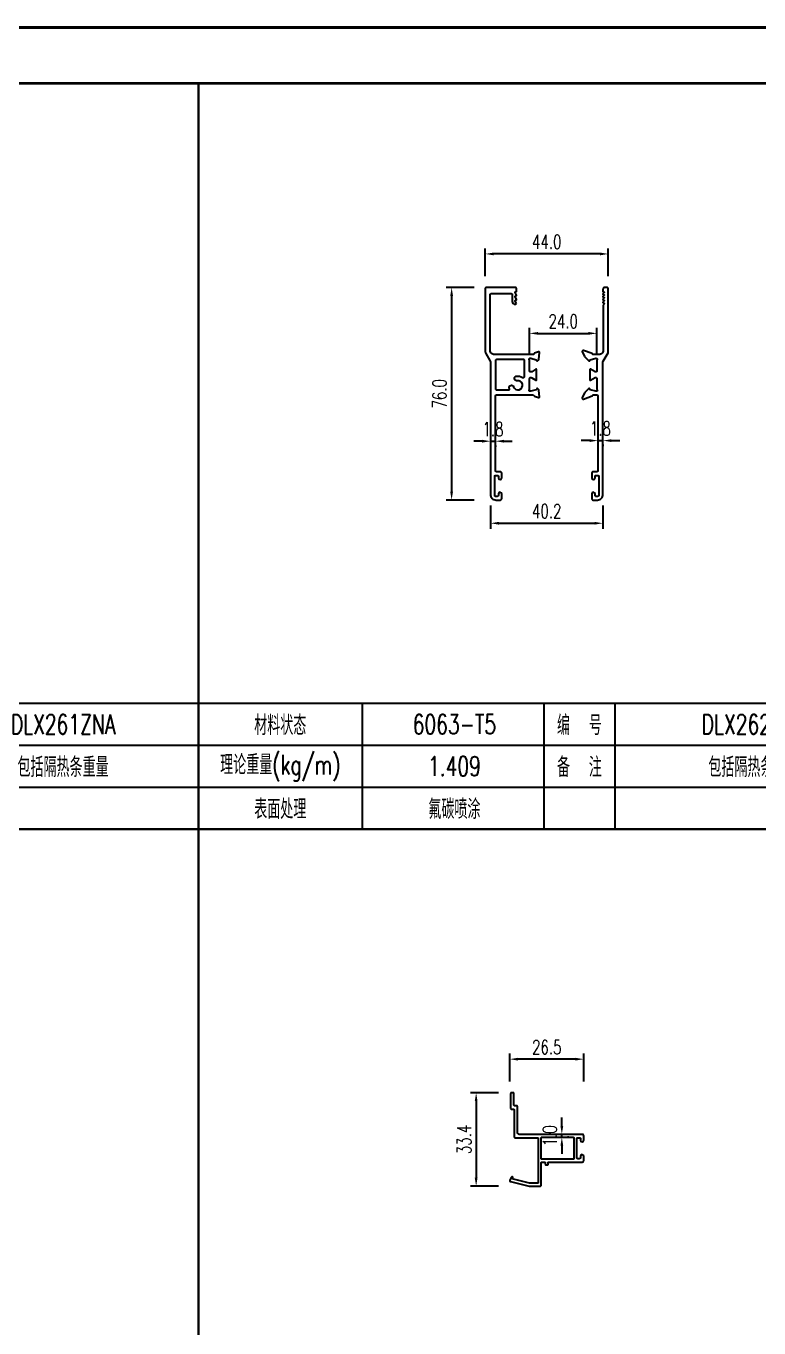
# Model space of a CAD drawing. Extents: x -202236 to 1002404, y -663931 to 1550022.
# Drawn here: x 41858.3 to 42120.3, y -357069.2 to -356603.6 of the extents above; entities that cross this region are included whole.
import ezdxf
from ezdxf.enums import TextEntityAlignment as Align

# ---------------------------------------------------------------- set-up
doc = ezdxf.new("R2010")
doc.units = 0
for name, color, linetype in [('!ZN1-标注-173', 173, 'Continuous'), ('!ZN5-铝材断面-6', 6, 'Continuous'), ('0-cxFrame', 155, 'Continuous')]:
    doc.layers.add(name, color=color, linetype=linetype)
doc.layers.add('0-cxText', color=131, linetype='Continuous', lineweight=25)
doc.styles.add('cx_tuming', font='simhei.ttf')
doc.styles.add('cx_tuqian1', font='')
doc.styles.add('ZNDimTStyle', font='ROMANS.shx', dxfattribs={"width": 0.7, "bigfont": 'CHINESE.shx'})
doc.styles.add('ZNTextStyle', font='ROMANS.shx', dxfattribs={"width": 0.7, "bigfont": 'CHINESE.shx'})
doc.styles.add('样式 1', font='romans.shx', dxfattribs={"width": 0.7, "bigfont": 'chinese.shx'})
doc.styles.add('黑体', font='simhei.ttf', dxfattribs={"height": 12})
doc.styles.get('cx_tuqian1').set_extended_font_data('SimSun')
doc.dimstyles.new('ZN型材-2', dxfattribs={"dimscale": 2, "dimtxt": 2.5, "dimasz": 1.5, "dimexe": 1, "dimexo": 2, "dimgap": 0.9, "dimtad": 1, "dimdec": 1, "dimzin": 0, "dimdsep": 46, "dimtxsty": 'ZNDimTStyle', "dimcen": 2.5, "dimdle": 1, "dimclrd": 173, "dimclre": 173, "dimclrt": 7, "dimazin": 2, "dimtfac": 1, "dimtdec": 4, "dimtix": 1, "dimtmove": 2, "dimatfit": 3, "dimfxl": 0, "dimfrac": 2, "dimtolj": 1, "dimtzin": 0, "dimarcsym": 0})

# ---------------------------------------------------------------- blocks, each defined once
blk = doc.blocks.new('TK22.A2 L(Dragon)')
at = {"layer": '0-cxFrame', "color": 7, "const_width": 0.5}
blk.add_lwpolyline([(0, 0), (-594, 0), (-594, 420), (0, 420)], close=True, dxfattribs=at)
at = {"layer": '0-cxFrame', "const_width": 0.5}
blk.add_lwpolyline([(-80, 10), (-574, 10), (-574, 410), (-80, 410)], close=True, dxfattribs=at)
at = {"style": '黑体', "flags": 4}
blk.add_attdef('图幅', text='', height=3.3, dxfattribs=at).set_placement((-40, 3), align=Align.RIGHT)
at = {"layer": '0-cxText', "flags": 4}
for tag, height, style, p in [('建设单位', 3.5, 'cx_tuming', (-45, 240)), ('项目名称', 3.5, 'cx_tuming', (-45, 210)), ('子项名称', 3.5, 'cx_tuming', (-45, 180)), ('工程编号', 3.3, 'cx_tuqian1', (-35, 165)), ('图名1', 3.5, 'cx_tuming', (-45, 87)), ('图名2', 3.5, 'cx_tuming', (-45, 79)), ('图名3', 3.5, 'cx_tuming', (-45, 71)), ('出图日期', 3.3, 'cx_tuqian1', (-39, 60)), ('专业', 3.3, 'cx_tuqian1', (-55, 52)), ('图号', 3.3, 'cx_tuqian1', (-55, 44)), ('版次', 3.3, 'cx_tuqian1', (-20, 44))]:
    blk.add_attdef(tag, text='', height=height, dxfattribs=dict(at, style=style)).set_placement(p, align=Align.MIDDLE)
at = {"layer": 'Defpoints', "color": 6, "flags": 4}
for tag, height, style, p in [('tufu', 3.3, '黑体', (-12, 12)), ('dwfname', 4, 'cx_tuqian1', (-80, 3))]:
    blk.add_attdef(tag, text='', height=height, dxfattribs=dict(at, style=style)).set_placement(p, align=Align.RIGHT)
blk = doc.blocks.new('ZN-型材表1')
at = {"layer": '!ZN1-标注-173'}
for p, q in [((-0.5, -221.68), (246.5, -221.68)), ((-0.5, -236.68), (246.5, -236.68)), ((-0.5, -251.68), (246.5, -251.68))]:
    blk.add_line(p, q, dxfattribs=at)
at = {"layer": '!ZN1-标注-173', "color": 173, "ltscale": 0.1}
for p, q in [((57.98, -221.67), (57.98, -266.67)), ((123, -221.67), (123, -266.67)), ((148.4, -221.67), (148.4, -266.67))]:
    blk.add_line(p, q, dxfattribs=at)
at = {"layer": '!ZN1-标注-173'}
blk.add_lwpolyline([(-0.5, -266.67), (246.5, -266.67), (246.5, 0), (-0.5, 0)], close=True, dxfattribs=at)
at = {"layer": '!ZN1-标注-173', "color": 7, "style": 'ZNTextStyle', "width": 0.7}
for s, p in [('材料状态', (28.74, -229.18)), ('编  号', (135.7, -229.17)), ('理论重量(kg/m)', (28.74, -244.18)), ('备  注', (135.7, -244.17)), ('表面处理', (28.74, -259.18))]:
    blk.add_text(s, height=7, dxfattribs=at).set_placement(p, align=Align.MIDDLE)
at = {"layer": '!ZN1-标注-173', "color": 2, "style": '样式 1', "width": 0.7, "flags": 8}
for tag, p in [('材料状态', (90.49, -229.18)), ('编号', (197.57, -229.18)), ('米重', (90.49, -244.18)), ('备注', (197.57, -244.18)), ('表面处理', (90.49, -259.18)), ('-', (197.57, -259.18))]:
    blk.add_attdef(tag, text='', height=7, dxfattribs=at).set_placement(p, align=Align.MIDDLE)
blk = doc.blocks.new('*D1084')
at = {"layer": '!ZN1-标注-173', "color": 173, "lineweight": -2, "transparency": 16777216}
for p, q in [((42022.46, -356693.07), (42022.46, -356683.07)), ((42063.46, -356685.07), (42025.46, -356685.07)), ((42066.46, -356693.07), (42066.46, -356683.07))]:
    blk.add_line(p, q, dxfattribs=at)
at = {"layer": '!ZN1-标注-173', "color": 173, "transparency": 16777216}
for points in [[(42025.46, -356684.57), (42025.46, -356685.57), (42022.46, -356685.07)], [(42063.46, -356684.57), (42063.46, -356685.57), (42066.46, -356685.07)]]:
    blk.add_solid(points, dxfattribs=at)
at = {"layer": 'Defpoints', "color": 0, "transparency": 16777216}
for p in [(42022.46, -356685.07), (42022.46, -356697.07), (42066.46, -356697.07)]:
    blk.add_point(p, dxfattribs=at)
at = {"layer": '!ZN1-标注-173', "color": 7, "transparency": 16777216, "insert": (42044.46, -356680.77), "char_height": 5, "attachment_point": 5, "style": 'ZNDimTStyle'}
blk.add_mtext('\\A1;44.0', dxfattribs=at)
blk = doc.blocks.new('*D1085')
at = {"layer": '!ZN1-标注-173', "color": 173, "lineweight": -2, "transparency": 16777216}
for p, q in [((42018.46, -356697.07), (42008.46, -356697.07)), ((42010.46, -356700.07), (42010.46, -356770.07)), ((42018.46, -356773.07), (42008.46, -356773.07))]:
    blk.add_line(p, q, dxfattribs=at)
at = {"layer": '!ZN1-标注-173', "color": 173, "transparency": 16777216}
for points in [[(42009.96, -356700.07), (42010.96, -356700.07), (42010.46, -356697.07)], [(42009.96, -356770.07), (42010.96, -356770.07), (42010.46, -356773.07)]]:
    blk.add_solid(points, dxfattribs=at)
at = {"layer": 'Defpoints', "color": 0, "transparency": 16777216}
for p in [(42022.46, -356697.07), (42010.46, -356773.07), (42022.46, -356773.07)]:
    blk.add_point(p, dxfattribs=at)
at = {"layer": '!ZN1-标注-173', "color": 7, "transparency": 16777216, "insert": (42006.16, -356735.07), "char_height": 5, "attachment_point": 5, "rotation": 90, "style": 'ZNDimTStyle'}
blk.add_mtext('\\A1;76.0', dxfattribs=at)
blk = doc.blocks.new('*D1086')
at = {"layer": '!ZN1-标注-173', "color": 173, "lineweight": -2, "ltscale": 30, "transparency": 16777216}
for p, q in [((42021.36, -356752.03), (42018.36, -356752.03)), ((42024.36, -356752.03), (42026.16, -356752.03)), ((42024.36, -356753.57), (42024.36, -356754.03)), ((42026.16, -356753.57), (42026.16, -356754.03)), ((42029.16, -356752.03), (42032.16, -356752.03))]:
    blk.add_line(p, q, dxfattribs=at)
at = {"layer": '!ZN1-标注-173', "color": 173, "ltscale": 30, "transparency": 16777216}
for points in [[(42021.36, -356751.53), (42021.36, -356752.53), (42024.36, -356752.03)], [(42029.16, -356751.53), (42029.16, -356752.53), (42026.16, -356752.03)]]:
    blk.add_solid(points, dxfattribs=at)
at = {"layer": 'Defpoints', "color": 0, "ltscale": 30, "transparency": 16777216}
for p in [(42024.36, -356749.57), (42026.16, -356749.57), (42026.16, -356752.03)]:
    blk.add_point(p, dxfattribs=at)
at = {"layer": '!ZN1-标注-173', "color": 7, "ltscale": 30, "transparency": 16777216, "insert": (42025.26, -356747.73), "char_height": 5, "attachment_point": 5, "style": 'ZNDimTStyle'}
blk.add_mtext('\\A1;1.8', dxfattribs=at)
blk = doc.blocks.new('*D1087')
at = {"layer": '!ZN1-标注-173', "color": 173, "lineweight": -2, "ltscale": 30, "transparency": 16777216}
for p, q in [((42059.76, -356751.82), (42056.76, -356751.82)), ((42062.76, -356751.82), (42064.56, -356751.82)), ((42062.76, -356753.22), (42062.76, -356753.82)), ((42064.56, -356753.22), (42064.56, -356753.82)), ((42067.56, -356751.82), (42070.56, -356751.82))]:
    blk.add_line(p, q, dxfattribs=at)
at = {"layer": '!ZN1-标注-173', "color": 173, "ltscale": 30, "transparency": 16777216}
for points in [[(42059.76, -356751.32), (42059.76, -356752.32), (42062.76, -356751.82)], [(42067.56, -356751.32), (42067.56, -356752.32), (42064.56, -356751.82)]]:
    blk.add_solid(points, dxfattribs=at)
at = {"layer": 'Defpoints', "color": 0, "ltscale": 30, "transparency": 16777216}
for p in [(42062.76, -356749.22), (42064.56, -356749.22), (42064.56, -356751.82)]:
    blk.add_point(p, dxfattribs=at)
at = {"layer": '!ZN1-标注-173', "color": 7, "ltscale": 30, "transparency": 16777216, "insert": (42063.66, -356747.52), "char_height": 5, "attachment_point": 5, "style": 'ZNDimTStyle'}
blk.add_mtext('\\A1;1.8', dxfattribs=at)
blk = doc.blocks.new('*D1088')
at = {"layer": '!ZN1-标注-173', "color": 173, "lineweight": -2, "ltscale": 30, "transparency": 16777216}
for p, q in [((42038.36, -356720.69), (42038.36, -356711.47)), ((42041.36, -356713.47), (42059.36, -356713.47)), ((42062.36, -356721.08), (42062.36, -356711.47))]:
    blk.add_line(p, q, dxfattribs=at)
at = {"layer": '!ZN1-标注-173', "color": 173, "ltscale": 30, "transparency": 16777216}
for points in [[(42041.36, -356712.97), (42041.36, -356713.97), (42038.36, -356713.47)], [(42059.36, -356712.97), (42059.36, -356713.97), (42062.36, -356713.47)]]:
    blk.add_solid(points, dxfattribs=at)
at = {"layer": 'Defpoints', "color": 0, "ltscale": 30, "transparency": 16777216}
for p in [(42062.36, -356713.47), (42038.36, -356724.69), (42062.36, -356725.08)]:
    blk.add_point(p, dxfattribs=at)
at = {"layer": '!ZN1-标注-173', "color": 7, "ltscale": 30, "transparency": 16777216, "insert": (42050.36, -356709.17), "char_height": 5, "attachment_point": 5, "style": 'ZNDimTStyle'}
blk.add_mtext('\\A1;24.0', dxfattribs=at)
blk = doc.blocks.new('*D1089')
at = {"layer": '!ZN1-标注-173', "color": 173, "lineweight": -2, "ltscale": 30, "transparency": 16777216}
for p, q in [((42024.36, -356775.07), (42024.36, -356783.38)), ((42064.56, -356775.07), (42064.56, -356783.38)), ((42027.36, -356781.38), (42061.56, -356781.38))]:
    blk.add_line(p, q, dxfattribs=at)
at = {"layer": '!ZN1-标注-173', "color": 173, "ltscale": 30, "transparency": 16777216}
for points in [[(42027.36, -356780.88), (42027.36, -356781.88), (42024.36, -356781.38)], [(42061.56, -356780.88), (42061.56, -356781.88), (42064.56, -356781.38)]]:
    blk.add_solid(points, dxfattribs=at)
at = {"layer": 'Defpoints', "color": 0, "ltscale": 30, "transparency": 16777216}
for p in [(42024.36, -356771.07), (42064.56, -356771.07), (42064.56, -356781.38)]:
    blk.add_point(p, dxfattribs=at)
at = {"layer": '!ZN1-标注-173', "color": 7, "ltscale": 30, "transparency": 16777216, "insert": (42044.46, -356777.08), "char_height": 5, "attachment_point": 5, "style": 'ZNDimTStyle'}
blk.add_mtext('\\A1;40.2', dxfattribs=at)
blk = doc.blocks.new('*D1104')
at = {"layer": '!ZN1-标注-173', "color": 173, "lineweight": -2, "transparency": 16777216}
for p, q in [((42031.22, -356981.03), (42031.22, -356971.03)), ((42054.7, -356973.03), (42034.22, -356973.03)), ((42057.7, -356981.03), (42057.7, -356971.03))]:
    blk.add_line(p, q, dxfattribs=at)
at = {"layer": '!ZN1-标注-173', "color": 173, "transparency": 16777216}
for points in [[(42034.22, -356972.53), (42034.22, -356973.53), (42031.22, -356973.03)], [(42054.7, -356972.53), (42054.7, -356973.53), (42057.7, -356973.03)]]:
    blk.add_solid(points, dxfattribs=at)
at = {"layer": 'Defpoints', "color": 0, "transparency": 16777216}
for p in [(42031.22, -356973.03), (42031.22, -356985.03), (42057.7, -356985.03)]:
    blk.add_point(p, dxfattribs=at)
at = {"layer": '!ZN1-标注-173', "color": 7, "transparency": 16777216, "insert": (42044.46, -356968.73), "char_height": 5, "attachment_point": 5, "style": 'ZNDimTStyle'}
blk.add_mtext('\\A1;26.5', dxfattribs=at)
blk = doc.blocks.new('*D1105')
at = {"layer": '!ZN1-标注-173', "color": 173, "lineweight": -2, "transparency": 16777216}
for p, q in [((42027.22, -356985.03), (42017.22, -356985.03)), ((42019.22, -356988.03), (42019.22, -357015.43)), ((42027.22, -357018.43), (42017.22, -357018.43))]:
    blk.add_line(p, q, dxfattribs=at)
at = {"layer": '!ZN1-标注-173', "color": 173, "transparency": 16777216}
for points in [[(42018.72, -356988.03), (42019.72, -356988.03), (42019.22, -356985.03)], [(42018.72, -357015.43), (42019.72, -357015.43), (42019.22, -357018.43)]]:
    blk.add_solid(points, dxfattribs=at)
at = {"layer": 'Defpoints', "color": 0, "transparency": 16777216}
for p in [(42031.22, -356985.03), (42019.22, -357018.43), (42031.22, -357018.43)]:
    blk.add_point(p, dxfattribs=at)
at = {"layer": '!ZN1-标注-173', "color": 7, "transparency": 16777216, "insert": (42014.92, -357001.73), "char_height": 5, "attachment_point": 5, "rotation": 90, "style": 'ZNDimTStyle'}
blk.add_mtext('\\A1;33.4', dxfattribs=at)
blk = doc.blocks.new('*D1106')
at = {"layer": '!ZN1-标注-173', "color": 173, "lineweight": -2, "ltscale": 30, "transparency": 16777216}
for p, q in [((42049.86, -356996.93), (42049.86, -356993.93)), ((42049.86, -357000.93), (42049.86, -356999.93)), ((42052.32, -356999.93), (42051.86, -356999.93)), ((42052.32, -357000.93), (42051.86, -357000.93)), ((42049.86, -357003.93), (42049.86, -357006.93))]:
    blk.add_line(p, q, dxfattribs=at)
at = {"layer": '!ZN1-标注-173', "color": 173, "ltscale": 30, "transparency": 16777216}
for points in [[(42049.36, -356996.93), (42050.36, -356996.93), (42049.86, -356999.93)], [(42049.36, -357003.93), (42050.36, -357003.93), (42049.86, -357000.93)]]:
    blk.add_solid(points, dxfattribs=at)
at = {"layer": 'Defpoints', "color": 0, "ltscale": 30, "transparency": 16777216}
for p in [(42048.32, -356999.93), (42048.32, -357000.93), (42049.86, -356999.93)]:
    blk.add_point(p, dxfattribs=at)
at = {"layer": '!ZN1-标注-173', "color": 7, "ltscale": 30, "transparency": 16777216, "insert": (42045.56, -357000.43), "char_height": 5, "attachment_point": 5, "rotation": 90, "style": 'ZNDimTStyle'}
blk.add_mtext('\\A1;1.0', dxfattribs=at)

msp = doc.modelspace()

# ---------------------------------------------------------------- linework, layer by layer
at = {"layer": '!ZN5-铝材断面-6', "color": 6}
for points in [[(42022.46, -356708.85), (42022.46, -356720.14, 0.131652), (42022.53, -356720.39), (42024.29, -356723.45, -0.131652), (42024.36, -356723.7), (42024.36, -356771.07, 0.414214), (42026.36, -356773.07), (42027.86, -356773.07, 0.414214), (42028.36, -356772.57), (42028.36, -356770.87, 1), (42027.16, -356770.87), (42027.16, -356771.47, -0.414214), (42026.86, -356771.77), (42026.16, -356771.77, -0.414214), (42025.86, -356771.47), (42025.86, -356764.57, -0.414214), (42026.16, -356764.27), (42026.86, -356764.27, -0.414214), (42027.16, -356764.57), (42027.16, -356765.17, 1), (42028.36, -356765.17), (42028.36, -356763.47, 0.414214), (42027.86, -356762.97), (42026.66, -356762.97, -0.414214), (42026.16, -356762.47), (42026.16, -356735.97, -0.414214), (42026.66, -356735.47), (42039.57, -356735.47, -0.361398), (42039.87, -356735.71, 0.265514), (42040.06, -356735.94), (42041.46, -356736.45, 0.548619), (42041.86, -356736.14), (42041.66, -356733.85, 0.176327), (42041.51, -356733.54), (42041.2, -356733.23, 0.720206), (42040.86, -356733.4, -0.379098), (42040.72, -356733.62), (42038.72, -356734.15, -0.065543), (42038.59, -356734.17), (42038.46, -356734.17, -0.645751), (42038.24, -356733.67, 0.182676), (42038.36, -356733.34), (42038.36, -356729.57, -0.414214), (42038.66, -356729.27), (42038.82, -356729.27, -0.13748), (42039.08, -356729.34), (42040.56, -356730.24, 0.585007), (42040.86, -356730.07), (42040.86, -356726.47, 0.585007), (42040.56, -356726.3), (42039.08, -356727.19, -0.13748), (42038.82, -356727.27), (42038.66, -356727.27, -0.414214), (42038.36, -356726.97), (42038.36, -356723.2, 0.182676), (42038.24, -356722.87, -0.645751), (42038.46, -356722.37), (42038.59, -356722.37, -0.065543), (42038.72, -356722.38), (42040.72, -356722.92, -0.379098), (42040.86, -356723.14, 0.720206), (42041.2, -356723.31), (42041.51, -356723, 0.176327), (42041.66, -356722.69), (42041.86, -356720.39, 0.548619), (42041.46, -356720.09), (42040.06, -356720.59, 0.265514), (42039.87, -356720.82, -0.361398), (42039.57, -356721.07), (42025.76, -356721.07, -0.414214), (42024.26, -356719.57), (42024.26, -356708.85), (42024.26, -356699.57, -0.414214), (42024.56, -356699.27), (42031.86, -356699.27, -0.414214), (42032.16, -356699.57), (42032.16, -356702.07, 0.414214), (42033.16, -356703.07), (42033.3, -356703.07, 0.556743), (42033.57, -356702.63), (42033.18, -356701.86, -0.556743), (42033.36, -356701.57), (42033.46, -356701.57, 0.556743), (42033.64, -356701.28), (42033.18, -356700.36, -0.556743), (42033.36, -356700.07), (42033.46, -356700.07, 0.556743), (42033.64, -356699.78), (42033.18, -356698.86, -0.556743), (42033.36, -356698.57), (42033.46, -356698.57, 0.414214), (42033.66, -356698.37), (42033.66, -356697.57, 0.414214), (42033.16, -356697.07), (42022.76, -356697.07, 0.414214), (42022.46, -356697.37)], [(42062.76, -356735.97), (42062.76, -356762.47, -0.414214), (42062.26, -356762.97), (42061.06, -356762.97, 0.414214), (42060.56, -356763.47), (42060.56, -356765.17, 1), (42061.76, -356765.17), (42061.76, -356764.57, -0.414214), (42062.06, -356764.27), (42062.76, -356764.27, -0.414214), (42063.06, -356764.57), (42063.06, -356771.47, -0.414214), (42062.76, -356771.77), (42062.06, -356771.77, -0.414214), (42061.76, -356771.47), (42061.76, -356770.87, 1), (42060.56, -356770.87), (42060.56, -356772.57, 0.414214), (42061.06, -356773.07), (42062.56, -356773.07, 0.414214), (42064.56, -356771.07), (42064.56, -356723.7, -0.131652), (42064.63, -356723.45), (42066.39, -356720.39, 0.131652), (42066.46, -356720.14), (42066.46, -356697.57, 0.414214), (42065.96, -356697.07), (42065.06, -356697.07, 0.414214), (42064.56, -356697.57), (42064.56, -356698.37, 0.414214), (42064.76, -356698.57, -0.648232), (42064.91, -356698.9), (42064.61, -356699.23, 0.648232), (42064.76, -356699.57, -0.648232), (42064.91, -356699.9), (42064.61, -356700.23, 0.648232), (42064.76, -356700.57, -0.648232), (42064.91, -356700.9), (42064.61, -356701.23, 0.648232), (42064.76, -356701.57, -0.648232), (42064.91, -356701.9), (42064.61, -356702.23, 0.648232), (42064.76, -356702.57, -0.56619), (42064.94, -356702.86), (42064.72, -356703.27, 0.123106), (42064.66, -356703.5), (42064.66, -356719.57, -0.414214), (42063.16, -356721.07), (42061.12, -356721.07, -0.303988), (42060.84, -356720.88, 0.21089), (42060.66, -356720.71), (42057.56, -356719.59, 0.668179), (42057.19, -356719.99), (42058.01, -356721.76, 0.087489), (42058.11, -356721.9), (42059.52, -356723.31, 0.720234), (42059.86, -356723.14, -0.37912), (42060, -356722.92), (42062, -356722.38, -0.065543), (42062.13, -356722.37), (42062.26, -356722.37, -0.645751), (42062.49, -356722.87, 0.182676), (42062.36, -356723.2), (42062.36, -356726.97, -0.414214), (42062.06, -356727.27), (42061.76, -356727.27), (42060.16, -356726.3, 0.585003), (42059.86, -356726.47), (42059.86, -356730.07, 0.585003), (42060.16, -356730.24), (42061.76, -356729.27), (42062.06, -356729.27, -0.414214), (42062.36, -356729.57), (42062.36, -356733.34, 0.182676), (42062.49, -356733.67, -0.645751), (42062.26, -356734.17), (42062.13, -356734.17, -0.065543), (42062, -356734.15), (42060, -356733.62, -0.37912), (42059.86, -356733.4, 0.720234), (42059.52, -356733.23), (42058.11, -356734.63, 0.087489), (42058.01, -356734.78), (42057.19, -356736.54, 0.668179), (42057.56, -356736.95), (42060.66, -356735.82, 0.21089), (42060.84, -356735.65, -0.303988), (42061.12, -356735.47), (42062.26, -356735.47, -0.414214)], [(42036.26, -356722.87), (42026.46, -356722.87, 0.414214), (42026.16, -356723.17), (42026.16, -356733.37, 0.414214), (42026.46, -356733.67), (42030.88, -356733.67, 0.533676), (42031.15, -356733.25, -0.014369), (42031.09, -356733.08, -1), (42032.6, -356732.56, 2.191343), (42033.85, -356730.4, -0.319822), (42033, -356730.01, -0.515356), (42033.54, -356728.83, -0.182559), (42035.81, -356729.22, 0.579925), (42036.56, -356728.78), (42036.56, -356723.17, 0.414214)], [(42043.95, -357010.03), (42043.95, -357010.63, 0.414214), (42044.15, -357010.83), (42044.75, -357010.83, 0.414214), (42044.95, -357010.63), (42044.95, -357010.03, -0.414214), (42045.15, -357009.83), (42057.2, -357009.83, 0.414214), (42057.7, -357009.33), (42057.7, -357007.73, 1), (42056.5, -357007.73), (42056.5, -357008.33, -0.414214), (42056.2, -357008.63), (42055.5, -357008.63, -0.414214), (42055.2, -357008.33), (42055.2, -357001.43, -0.414214), (42055.5, -357001.13), (42056.2, -357001.13, -0.414214), (42056.5, -357001.43), (42056.5, -357002.03, 1), (42057.7, -357002.03), (42057.7, -357000.43, 0.414214), (42057.2, -356999.93), (42034.55, -356999.93, -0.414214), (42034.05, -356999.43), (42034.05, -356990.03, 0.414214), (42033.75, -356989.73), (42033.05, -356989.73, -0.414214), (42032.75, -356989.43), (42032.75, -356985.33, 0.414214), (42032.45, -356985.03), (42031.85, -356985.03, 0.414214), (42031.55, -356985.33), (42031.55, -356990.63, 0.414214), (42031.85, -356990.93), (42032.55, -356990.93, -0.414214), (42032.85, -356991.23), (42032.85, -357000.83, 0.414214), (42033.15, -357001.13), (42041.15, -357001.13, -0.414214), (42041.45, -357001.43), (42041.45, -357017.13, -0.414214), (42041.15, -357017.43), (42038.44, -357017.43, -0.061321), (42038.36, -357017.42), (42032.63, -357015.99, -0.344151), (42032.4, -357015.7), (42032.4, -357015.43, 0.767327), (42031.84, -357015.28), (42031.26, -357016.29, 0.498384), (42031.45, -357016.73), (42038.24, -357018.42, 0.061321), (42038.31, -357018.43), (42042.15, -357018.43, 0.414214), (42042.45, -357018.13), (42042.45, -357010.13, -0.414214), (42042.75, -357009.83), (42043.75, -357009.83, -0.414214)], [(42053.9, -357000.93, -0.414214), (42054.2, -357001.23), (42054.2, -357008.53, -0.414214), (42053.9, -357008.83), (42042.75, -357008.83, -0.414214), (42042.45, -357008.53), (42042.45, -357001.23, -0.414214), (42042.75, -357000.93)]]:
    msp.add_lwpolyline(points, format="xyb", close=True, dxfattribs=at)

# ---------------------------------------------------------------- block references
at = {"layer": '!ZN1-标注-173', "ltscale": 20}
ref = msp.add_blockref('ZN-型材表1', (41673.46, -356624.07), dxfattribs=at)
ref.add_attrib('备注', '包括隔热条重量', dxfattribs={"color": 2, "height": 7, "style": '样式 1', "width": 0.7}).set_placement((41871.53, -356868.25), align=Align.MIDDLE)
ref.add_attrib('编号', 'DLX261ZNA', dxfattribs={"color": 2, "height": 7, "style": '样式 1', "width": 0.7}).set_placement((41871.53, -356853.25), align=Align.MIDDLE)
ref.add_attrib('表面处理', '氟碳喷涂', dxfattribs={"color": 2, "height": 7, "style": '样式 1', "width": 0.7}).set_placement((41764.45, -356883.24), align=Align.MIDDLE)
ref.add_attrib('米重', '1.299', dxfattribs={"color": 2, "height": 7, "style": '样式 1', "width": 0.7}).set_placement((41764.45, -356868.24), align=Align.MIDDLE)
ref.add_attrib('材料状态', '6063-T5', dxfattribs={"color": 2, "height": 7, "style": '样式 1', "width": 0.7}).set_placement((41764.45, -356853.24), align=Align.MIDDLE)
ref = msp.add_blockref('ZN-型材表1', (41920.46, -356624.07), dxfattribs=at)
ref.add_attrib('备注', '包括隔热条重量', dxfattribs={"color": 2, "height": 7, "style": '样式 1', "width": 0.7}).set_placement((42118.53, -356868.25), align=Align.MIDDLE)
ref.add_attrib('编号', 'DLX262ZNA', dxfattribs={"color": 2, "height": 7, "style": '样式 1', "width": 0.7}).set_placement((42118.53, -356853.25), align=Align.MIDDLE)
ref.add_attrib('表面处理', '氟碳喷涂', dxfattribs={"color": 2, "height": 7, "style": '样式 1', "width": 0.7}).set_placement((42011.45, -356883.24), align=Align.MIDDLE)
ref.add_attrib('米重', '1.409', dxfattribs={"color": 2, "height": 7, "style": '样式 1', "width": 0.7}).set_placement((42011.45, -356868.24), align=Align.MIDDLE)
ref.add_attrib('材料状态', '6063-T5', dxfattribs={"color": 2, "height": 7, "style": '样式 1', "width": 0.7}).set_placement((42011.45, -356853.24), align=Align.MIDDLE)
ref = msp.add_blockref('ZN-型材表1', (41673.46, -356890.73), dxfattribs=at)
ref.add_attrib('备注', '包括隔热条重量', dxfattribs={"color": 2, "height": 7, "style": '样式 1', "width": 0.7}).set_placement((41871.53, -357134.91), align=Align.MIDDLE)
ref.add_attrib('编号', 'DLX253ZN', dxfattribs={"color": 2, "height": 7, "style": '样式 1', "width": 0.7}).set_placement((41871.53, -357119.91), align=Align.MIDDLE)
ref.add_attrib('表面处理', '氟碳喷涂', dxfattribs={"color": 2, "height": 7, "style": '样式 1', "width": 0.7}).set_placement((41764.45, -357149.91), align=Align.MIDDLE)
ref.add_attrib('米重', '2.534', dxfattribs={"color": 2, "height": 7, "style": '样式 1', "width": 0.7}).set_placement((41764.45, -357134.91), align=Align.MIDDLE)
ref.add_attrib('材料状态', '6063-T5', dxfattribs={"color": 2, "height": 7, "style": '样式 1', "width": 0.7}).set_placement((41764.45, -357119.91), align=Align.MIDDLE)
ref = msp.add_blockref('ZN-型材表1', (41920.46, -356890.73), dxfattribs=at)
ref.add_attrib('编号', 'DL0249ZN', dxfattribs={"color": 2, "height": 7, "style": '样式 1', "width": 0.7}).set_placement((42118.53, -357119.91), align=Align.MIDDLE)
ref.add_attrib('表面处理', '氟碳喷涂', dxfattribs={"color": 2, "height": 7, "style": '样式 1', "width": 0.7}).set_placement((42011.45, -357149.91), align=Align.MIDDLE)
ref.add_attrib('米重', '0.288', dxfattribs={"color": 2, "height": 7, "style": '样式 1', "width": 0.7}).set_placement((42011.45, -357134.91), align=Align.MIDDLE)
ref.add_attrib('材料状态', '6063-T5', dxfattribs={"color": 2, "height": 7, "style": '样式 1', "width": 0.7}).set_placement((42011.45, -357119.91), align=Align.MIDDLE)
at = {"layer": '0-cxFrame', "xscale": 2, "yscale": 2, "zscale": 2}
msp.add_blockref('TK22.A2 L(Dragon)', (42680.96, -357444.07), dxfattribs=at)

# ---------------------------------------------------------------- dimensions: what is measured, and where the dimension line sits
at = {"layer": '!ZN1-标注-173'}
for base, p1, p2, picture, middle in [((42022.46, -356685.07), (42066.46, -356697.07), (42022.46, -356697.07), '*D1084', (42044.46, -356680.77)), ((42031.22, -356973.03), (42057.7, -356985.03), (42031.22, -356985.03), '*D1104', (42044.46, -356968.73))]:
    dim = msp.add_linear_dim(base=base, p1=p1, p2=p2, dimstyle='ZN型材-2', dxfattribs=at)
    dim.commit()
    dim.dimension.update_dxf_attribs({"geometry": picture, "text_midpoint": middle})
for base, p1, p2, picture, middle in [((42010.46, -356773.07), (42022.46, -356697.07), (42022.46, -356773.07), '*D1085', (42006.16, -356735.07)), ((42019.22, -357018.43), (42031.22, -356985.03), (42031.22, -357018.43), '*D1105', (42014.92, -357001.73))]:
    dim = msp.add_linear_dim(base=base, p1=p1, p2=p2, angle=90, dimstyle='ZN型材-2', dxfattribs=at)
    dim.commit()
    dim.dimension.update_dxf_attribs({"geometry": picture, "text_midpoint": middle})
at = {"layer": '!ZN1-标注-173', "ltscale": 30}
for base, p1, p2, picture, middle in [((42062.36, -356713.47), (42038.36, -356724.69), (42062.36, -356725.08), '*D1088', (42050.36, -356709.17)), ((42026.16, -356752.03), (42024.36, -356749.57), (42026.16, -356749.57), '*D1086', (42025.26, -356747.73)), ((42064.56, -356751.82), (42062.76, -356749.22), (42064.56, -356749.22), '*D1087', (42063.66, -356747.52)), ((42064.56, -356781.38), (42024.36, -356771.07), (42064.56, -356771.07), '*D1089', (42044.46, -356777.08))]:
    dim = msp.add_linear_dim(base=base, p1=p1, p2=p2, dimstyle='ZN型材-2', dxfattribs=at)
    dim.commit()
    dim.dimension.update_dxf_attribs({"geometry": picture, "text_midpoint": middle})
dim = msp.add_linear_dim(base=(42049.86, -356999.93), p1=(42048.32, -357000.93), p2=(42048.32, -356999.93), angle=90, dimstyle='ZN型材-2', dxfattribs=at)
dim.commit()
dim.dimension.update_dxf_attribs({"geometry": '*D1106', "text_midpoint": (42045.56, -357000.43)})

doc.saveas('drawing.dxf')
